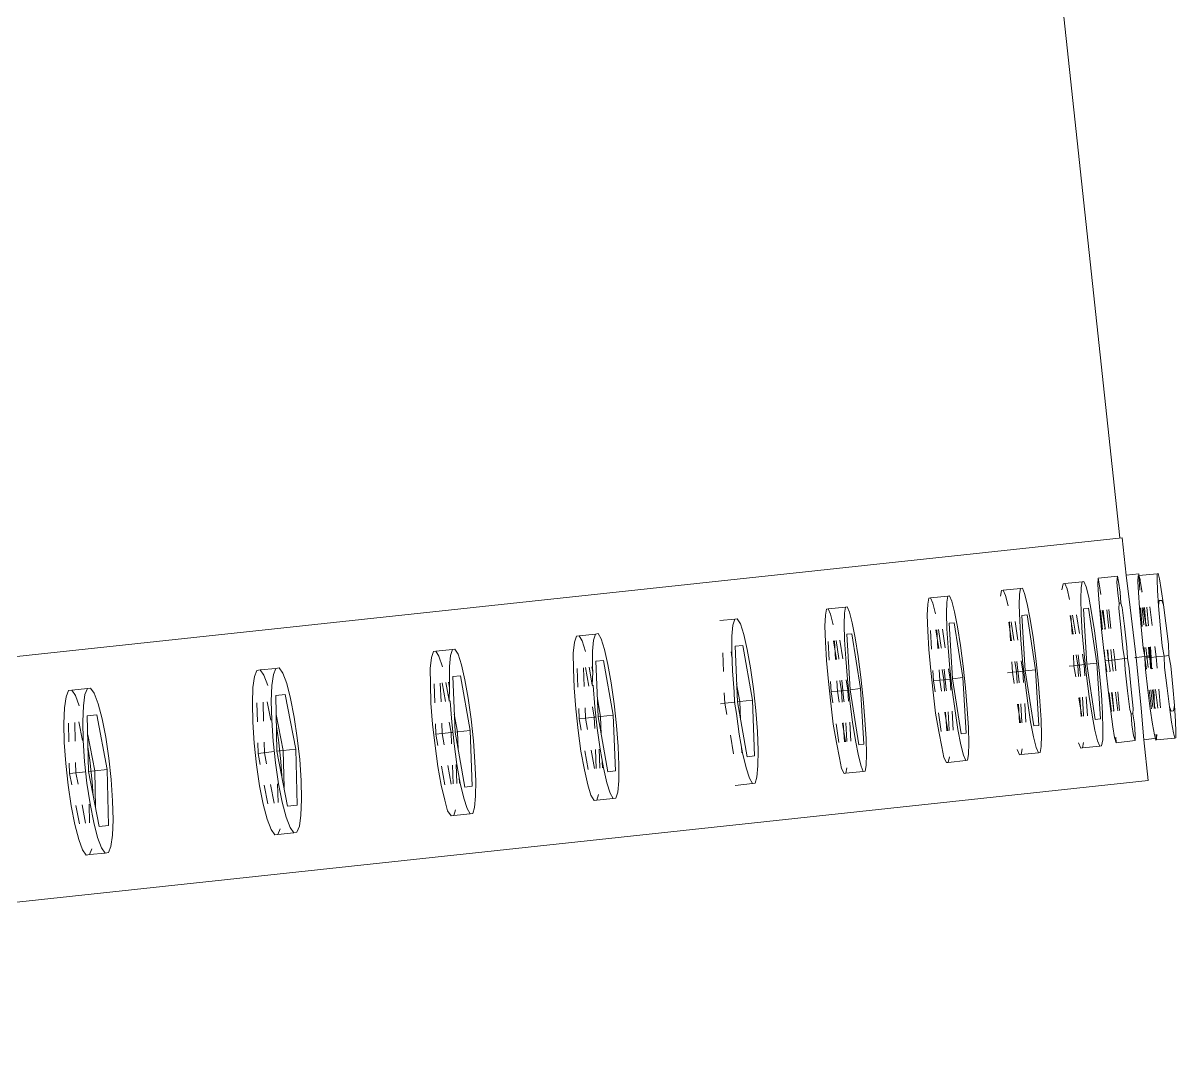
# Model space of a CAD drawing. Header units: millimetres. Extents: x 1010 to 1494, y -119 to 564.
# Drawn here: x 1394.17912 to 1394.22128, y 476.77237 to 476.80978 of the extents above; entities that cross this region are included whole.
import ezdxf

# ---------------------------------------------------------------- set-up
doc = ezdxf.new("R2010")
doc.units = ezdxf.units.MM
doc.layers.get('0').update_dxf_attribs({"lineweight": 9})
doc.layers.add('Edges', color=7, linetype='Continuous', lineweight=9)

# ---------------------------------------------------------------- blocks, each defined once
blk = doc.blocks.new('rs')
at = {"layer": 'Edges'}
for p, q in [((-73.3598, 45.2721), (-73.3598, 47.5155)), ((-70.3291, 45.2721), (-73.3637, 45.2721)), ((-73.3637, 45.2721), (-73.3637, 45.2071)), ((-73.42, 45.1948), (-73.4186, 45.2043)), ((-73.4186, 45.2043), (-73.4172, 45.2041)), ((-73.3855, 45.2043), (-73.4172, 45.2041)), ((-73.4172, 45.2041), (-73.4158, 45.1942)), ((-73.3869, 45.197), (-73.3855, 45.2043)), ((-73.3637, 45.2071), (-73.3856, 45.2071)), ((-73.3855, 45.2043), (-73.3856, 45.2071)), ((-73.3855, 45.2043), (-73.384, 45.2041)), ((-73.385, 45.1976), (-73.3855, 45.2043)), ((-73.384, 45.2041), (-73.3826, 45.1942)), ((-73.3637, 45.2071), (-73.3649, 45.1514)), ((-73.3494, 45.1976), (-73.3485, 45.2071)), ((-73.3485, 45.2071), (-73.3467, 45.197)), ((-73.3153, 45.2071), (-73.3485, 45.2071)), ((-73.3162, 45.1976), (-73.3153, 45.2071)), ((-73.3153, 45.2071), (-73.3136, 45.197)), ((-73.293, 45.1948), (-73.29, 45.2043)), ((-73.29, 45.2043), (-73.287, 45.2041)), ((-73.257, 45.2043), (-73.287, 45.2041)), ((-73.287, 45.2041), (-73.2841, 45.1942)), ((-73.2599, 45.1948), (-73.257, 45.2043)), ((-73.257, 45.2043), (-73.254, 45.2041)), ((-73.254, 45.2041), (-73.2511, 45.1942)), ((-73.1865, 45.1948), (-73.1836, 45.2043)), ((-73.1836, 45.2043), (-73.1806, 45.2041)), ((-73.1505, 45.2043), (-73.1806, 45.2041)), ((-73.1806, 45.2041), (-73.1777, 45.1942)), ((-73.1534, 45.1948), (-73.1505, 45.2043)), ((-73.1505, 45.2043), (-73.1475, 45.2041)), ((-73.1475, 45.2041), (-73.1446, 45.1942)), ((-73.0605, 45.1948), (-73.0576, 45.2043)), ((-73.0576, 45.2043), (-73.0546, 45.2041)), ((-73.0245, 45.2043), (-73.0546, 45.2041)), ((-73.0546, 45.2041), (-73.0517, 45.1942)), ((-73.0274, 45.1948), (-73.0245, 45.2043)), ((-73.0245, 45.2043), (-73.0215, 45.2041)), ((-73.0215, 45.2041), (-73.0186, 45.1942)), ((-72.8832, 45.1948), (-72.8803, 45.2043)), ((-72.8803, 45.2043), (-72.8772, 45.2041)), ((-72.8472, 45.2043), (-72.8772, 45.2041)), ((-72.8772, 45.2041), (-72.8743, 45.1942)), ((-72.8501, 45.1948), (-72.8472, 45.2043)), ((-72.8472, 45.2043), (-72.8442, 45.2041)), ((-72.8442, 45.2041), (-72.8413, 45.1942)), ((-72.694, 45.1948), (-72.6897, 45.2043)), ((-72.6897, 45.2043), (-72.6853, 45.2041)), ((-72.6593, 45.2043), (-72.6853, 45.2041)), ((-72.6853, 45.2041), (-72.681, 45.1942)), ((-72.4527, 45.1948), (-72.4485, 45.2043)), ((-72.4485, 45.2043), (-72.444, 45.2041)), ((-72.4155, 45.2043), (-72.444, 45.2041)), ((-72.444, 45.2041), (-72.4397, 45.1942)), ((-72.4198, 45.1948), (-72.4155, 45.2043)), ((-72.4155, 45.2043), (-72.4111, 45.2041)), ((-72.4111, 45.2041), (-72.4068, 45.1942)), ((-72.2048, 45.1948), (-72.2005, 45.2043)), ((-72.2005, 45.2043), (-72.196, 45.2041)), ((-72.1675, 45.2043), (-72.196, 45.2041)), ((-72.196, 45.2041), (-72.1917, 45.1942)), ((-72.1718, 45.1948), (-72.1675, 45.2043)), ((-72.1675, 45.2043), (-72.1631, 45.2041)), ((-72.1631, 45.2041), (-72.1588, 45.1942)), ((-71.9012, 45.1948), (-71.8958, 45.2043)), ((-71.8958, 45.2043), (-71.8903, 45.2041)), ((-71.863, 45.2043), (-71.8903, 45.2041)), ((-71.8903, 45.2041), (-71.8849, 45.1942)), ((-71.8684, 45.1948), (-71.863, 45.2043)), ((-71.863, 45.2043), (-71.8575, 45.2041)), ((-71.8575, 45.2041), (-71.8521, 45.1942)), ((-71.5746, 45.1948), (-71.5692, 45.2043)), ((-71.5692, 45.2043), (-71.5637, 45.2041)), ((-71.5365, 45.2043), (-71.5637, 45.2041)), ((-71.5637, 45.2041), (-71.5584, 45.1942)), ((-71.5418, 45.1948), (-71.5365, 45.2043)), ((-71.5365, 45.2043), (-71.5309, 45.2041)), ((-71.5309, 45.2041), (-71.5256, 45.1942)), ((-73.4213, 45.1762), (-73.42, 45.1948)), ((-73.4158, 45.1942), (-73.4145, 45.1753)), ((-73.3875, 45.1781), (-73.3871, 45.1913)), ((-73.3871, 45.1913), (-73.3869, 45.1948)), ((-73.3869, 45.1948), (-73.3869, 45.197)), ((-73.3845, 45.179), (-73.385, 45.1976)), ((-73.3826, 45.1942), (-73.3814, 45.1753)), ((-73.3502, 45.179), (-73.3494, 45.1976)), ((-73.3467, 45.197), (-73.3459, 45.1781)), ((-73.317, 45.179), (-73.3162, 45.1976)), ((-73.3136, 45.197), (-73.3128, 45.1781)), ((-73.2956, 45.1762), (-73.293, 45.1948)), ((-73.2841, 45.1942), (-73.2815, 45.1753)), ((-73.2625, 45.1762), (-73.2599, 45.1948)), ((-73.1891, 45.1762), (-73.1865, 45.1948)), ((-73.1777, 45.1942), (-73.1751, 45.1753)), ((-73.1561, 45.1762), (-73.1534, 45.1948)), ((-73.0631, 45.1762), (-73.0605, 45.1948)), ((-73.0517, 45.1942), (-73.0491, 45.1753)), ((-73.0301, 45.1762), (-73.0274, 45.1948)), ((-73.0186, 45.1942), (-73.0155, 45.1753)), ((-72.8858, 45.1762), (-72.8832, 45.1948)), ((-72.8743, 45.1942), (-72.8718, 45.1753)), ((-72.8527, 45.1762), (-72.8501, 45.1948)), ((-72.8413, 45.1942), (-72.8381, 45.1753)), ((-72.6979, 45.1762), (-72.694, 45.1948)), ((-72.681, 45.1942), (-72.6771, 45.1753)), ((-72.4566, 45.1762), (-72.4527, 45.1948)), ((-72.4397, 45.1942), (-72.4359, 45.1753)), ((-72.4237, 45.1762), (-72.4198, 45.1948)), ((-72.4068, 45.1942), (-72.4024, 45.1753)), ((-72.2086, 45.1762), (-72.2048, 45.1948)), ((-72.1917, 45.1942), (-72.1879, 45.1753)), ((-72.1757, 45.1762), (-72.1718, 45.1948)), ((-72.1588, 45.1942), (-72.1544, 45.1753)), ((-71.906, 45.1762), (-71.9012, 45.1948)), ((-71.8849, 45.1942), (-71.8802, 45.1753)), ((-71.8732, 45.1762), (-71.8684, 45.1948)), ((-71.8521, 45.1942), (-71.8474, 45.1753)), ((-71.5794, 45.1762), (-71.5746, 45.1948)), ((-71.5584, 45.1942), (-71.5536, 45.1753)), ((-71.5466, 45.1762), (-71.5418, 45.1948)), ((-71.5256, 45.1942), (-71.5208, 45.1753)), ((-73.4223, 45.1498), (-73.4213, 45.1762)), ((-73.4145, 45.1753), (-73.4135, 45.1486)), ((-73.3881, 45.1762), (-73.3875, 45.1781)), ((-73.3875, 45.1781), (-73.3876, 45.1753)), ((-73.3814, 45.1753), (-73.3804, 45.1486)), ((-73.3494, 45.1603), (-73.3502, 45.179)), ((-73.3459, 45.1781), (-73.3467, 45.1603)), ((-73.3128, 45.1781), (-73.3121, 45.1514)), ((-73.2977, 45.1498), (-73.2956, 45.1762)), ((-73.2815, 45.1753), (-73.2794, 45.1486)), ((-73.1913, 45.1498), (-73.1891, 45.1762)), ((-73.1751, 45.1753), (-73.173, 45.1486)), ((-73.0653, 45.1498), (-73.0631, 45.1762)), ((-73.0491, 45.1753), (-73.047, 45.1486)), ((-73.0139, 45.1486), (-73.0155, 45.1753)), ((-72.8879, 45.1498), (-72.8858, 45.1762)), ((-72.8718, 45.1753), (-72.8696, 45.1486)), ((-72.8366, 45.1486), (-72.8381, 45.1753)), ((-72.701, 45.1498), (-72.6979, 45.1762)), ((-72.6771, 45.1753), (-72.674, 45.1486)), ((-72.4598, 45.1498), (-72.4566, 45.1762)), ((-72.4359, 45.1753), (-72.4328, 45.1486)), ((-72.3998, 45.1486), (-72.4024, 45.1753)), ((-72.2118, 45.1498), (-72.2086, 45.1762)), ((-72.1879, 45.1753), (-72.1848, 45.1486)), ((-72.1519, 45.1486), (-72.1544, 45.1753)), ((-71.91, 45.1498), (-71.906, 45.1762)), ((-71.8802, 45.1753), (-71.8763, 45.1486)), ((-71.8474, 45.1753), (-71.8435, 45.1486)), ((-71.5834, 45.1498), (-71.5794, 45.1762)), ((-71.5536, 45.1753), (-71.5497, 45.1486)), ((-71.5208, 45.1753), (-71.5169, 45.1486)), ((-73.423, 45.1175), (-73.4223, 45.1498)), ((-73.4223, 45.1498), (-73.4201, 45.1575)), ((-73.4201, 45.1575), (-73.4158, 45.1575)), ((-73.4158, 45.1575), (-73.4135, 45.1486)), ((-73.4135, 45.1486), (-73.4128, 45.1161)), ((-73.3989, 45.1161), (-73.3982, 45.1486)), ((-73.3935, 45.1486), (-73.3928, 45.1161)), ((-73.3883, 45.1189), (-73.3892, 45.1486)), ((-73.3871, 45.1486), (-73.3883, 45.1189)), ((-73.3846, 45.1189), (-73.3849, 45.1486)), ((-73.3825, 45.1486), (-73.3818, 45.1161)), ((-73.3804, 45.1486), (-73.3797, 45.1161)), ((-73.3659, 45.0646), (-73.3649, 45.1514)), ((-73.3513, 45.1202), (-73.3509, 45.1526)), ((-73.3509, 45.1526), (-73.3494, 45.1603)), ((-73.3494, 45.1603), (-73.3467, 45.1603)), ((-73.3467, 45.1603), (-73.3453, 45.1514)), ((-73.3453, 45.1514), (-73.3449, 45.1189)), ((-73.3279, 45.1189), (-73.3275, 45.1514)), ((-73.3245, 45.1514), (-73.3241, 45.1189)), ((-73.3182, 45.1202), (-73.3177, 45.1514)), ((-73.3182, 45.1202), (-73.3164, 45.1514)), ((-73.3135, 45.1514), (-73.313, 45.1188)), ((-73.3121, 45.1514), (-73.3117, 45.1188)), ((-73.2993, 45.1175), (-73.2977, 45.1498)), ((-73.2975, 45.0618), (-73.2931, 45.1575)), ((-73.2931, 45.1575), (-73.2842, 45.1575)), ((-73.2842, 45.1575), (-73.2798, 45.0618)), ((-73.2794, 45.1486), (-73.278, 45.1161)), ((-73.2729, 45.1161), (-73.2714, 45.1486)), ((-73.2662, 45.1174), (-73.2647, 45.1486)), ((-73.2619, 45.1161), (-73.2604, 45.1486)), ((-73.2617, 45.1486), (-73.2602, 45.1161)), ((-73.1928, 45.1175), (-73.1913, 45.1498)), ((-73.191, 45.0618), (-73.1866, 45.1575)), ((-73.1866, 45.1575), (-73.1777, 45.1575)), ((-73.1777, 45.1575), (-73.1733, 45.0618)), ((-73.173, 45.1486), (-73.1715, 45.1161)), ((-73.1665, 45.1161), (-73.165, 45.1486)), ((-73.1597, 45.1174), (-73.1583, 45.1486)), ((-73.1555, 45.1161), (-73.1539, 45.1486)), ((-73.1553, 45.1486), (-73.1538, 45.1161)), ((-73.0668, 45.1175), (-73.0653, 45.1498)), ((-73.065, 45.0618), (-73.0606, 45.1575)), ((-73.0606, 45.1575), (-73.0517, 45.1575)), ((-73.0517, 45.1575), (-73.0473, 45.0618)), ((-73.047, 45.1486), (-73.0455, 45.1161)), ((-73.0405, 45.1161), (-73.039, 45.1486)), ((-73.0337, 45.1174), (-73.0323, 45.1486)), ((-73.0295, 45.1161), (-73.0279, 45.1486)), ((-73.0293, 45.1486), (-73.0278, 45.1161)), ((-73.0182, 45.1486), (-73.0168, 45.1161)), ((-73.0139, 45.1486), (-73.0119, 45.1161)), ((-72.8895, 45.1175), (-72.8879, 45.1498)), ((-72.8877, 45.0618), (-72.8833, 45.1575)), ((-72.8833, 45.1575), (-72.8744, 45.1575)), ((-72.8744, 45.1575), (-72.87, 45.0618)), ((-72.8696, 45.1486), (-72.8682, 45.1161)), ((-72.8631, 45.1161), (-72.8616, 45.1486)), ((-72.8564, 45.1174), (-72.8549, 45.1486)), ((-72.8521, 45.1161), (-72.8506, 45.1486)), ((-72.8519, 45.1486), (-72.8504, 45.1161)), ((-72.8409, 45.1486), (-72.8394, 45.1161)), ((-72.8366, 45.1486), (-72.8346, 45.1161)), ((-72.7033, 45.1174), (-72.701, 45.1498)), ((-72.7007, 45.0618), (-72.6941, 45.1575)), ((-72.6941, 45.1575), (-72.681, 45.1575)), ((-72.681, 45.1575), (-72.6745, 45.0618)), ((-72.674, 45.1486), (-72.6718, 45.1161)), ((-72.6734, 45.1394), (-72.6728, 45.1486)), ((-72.6585, 45.1486), (-72.6563, 45.1161)), ((-72.462, 45.1174), (-72.4598, 45.1498)), ((-72.4594, 45.0618), (-72.4529, 45.1575)), ((-72.4529, 45.1575), (-72.4398, 45.1575)), ((-72.4398, 45.1575), (-72.4332, 45.0618)), ((-72.4328, 45.1486), (-72.4322, 45.1394)), ((-72.4322, 45.1394), (-72.4315, 45.1486)), ((-72.4291, 45.1174), (-72.4269, 45.1486)), ((-72.4228, 45.1161), (-72.4205, 45.1486)), ((-72.4172, 45.1486), (-72.415, 45.1161)), ((-72.4062, 45.1486), (-72.404, 45.1161)), ((-72.3998, 45.1486), (-72.3974, 45.1161)), ((-72.214, 45.1174), (-72.2118, 45.1498)), ((-72.2114, 45.0618), (-72.2049, 45.1575)), ((-72.2049, 45.1575), (-72.1918, 45.1575)), ((-72.1918, 45.1575), (-72.1853, 45.0618)), ((-72.1848, 45.1486), (-72.1842, 45.1394)), ((-72.1842, 45.1394), (-72.1835, 45.1486)), ((-72.1811, 45.1174), (-72.1789, 45.1486)), ((-72.1748, 45.1161), (-72.1726, 45.1486)), ((-72.1692, 45.1486), (-72.167, 45.1161)), ((-72.1583, 45.1486), (-72.156, 45.1161)), ((-72.1519, 45.1486), (-72.1494, 45.1161)), ((-71.9128, 45.1174), (-71.91, 45.1498)), ((-71.9095, 45.0618), (-71.9013, 45.1575)), ((-71.9013, 45.1575), (-71.885, 45.1575)), ((-71.885, 45.1575), (-71.8768, 45.0618)), ((-71.8763, 45.1486), (-71.8735, 45.1161)), ((-71.8721, 45.1161), (-71.8693, 45.1486)), ((-71.8624, 45.1486), (-71.8596, 45.1161)), ((-71.8515, 45.1486), (-71.8487, 45.1161)), ((-71.8435, 45.1486), (-71.8407, 45.1161)), ((-71.5862, 45.1174), (-71.5834, 45.1498)), ((-71.5829, 45.0618), (-71.5748, 45.1575)), ((-71.5748, 45.1575), (-71.5584, 45.1575)), ((-71.5584, 45.1575), (-71.5503, 45.0618)), ((-71.5497, 45.1486), (-71.5469, 45.1161)), ((-71.5455, 45.1161), (-71.5427, 45.1486)), ((-71.5358, 45.1486), (-71.533, 45.1161)), ((-71.5249, 45.1486), (-71.5221, 45.1161)), ((-71.5169, 45.1486), (-71.5141, 45.1161)), ((-72.4322, 45.1394), (-72.4291, 45.1174)), ((-72.1842, 45.1394), (-72.1811, 45.1174)), ((-71.8877, 45.0618), (-71.8822, 45.1251)), ((-71.5611, 45.0618), (-71.5557, 45.1251)), ((-73.4234, 45.0813), (-73.423, 45.1175)), ((-73.4128, 45.1161), (-73.4125, 45.0798)), ((-73.3899, 45.1174), (-73.3883, 45.1189)), ((-73.3899, 45.1161), (-73.3899, 45.1174)), ((-73.3883, 45.1189), (-73.3879, 45.1161)), ((-73.3797, 45.1161), (-73.3793, 45.0798)), ((-73.3516, 45.0841), (-73.3513, 45.1202)), ((-73.3449, 45.1189), (-73.3447, 45.0826)), ((-73.3182, 45.1188), (-73.3182, 45.1202)), ((-73.3169, 45.1188), (-73.3182, 45.1202)), ((-73.3117, 45.1188), (-73.3115, 45.0826)), ((-73.3001, 45.0813), (-73.2993, 45.1175)), ((-73.278, 45.1161), (-73.2772, 45.0798)), ((-73.2662, 45.1161), (-73.2662, 45.1174)), ((-73.1936, 45.0813), (-73.1928, 45.1175)), ((-73.1715, 45.1161), (-73.1707, 45.0798)), ((-73.1598, 45.1161), (-73.1597, 45.1174)), ((-73.0676, 45.0813), (-73.0668, 45.1175)), ((-73.0455, 45.1161), (-73.0447, 45.0798)), ((-73.0338, 45.1161), (-73.0337, 45.1174)), ((-73.0117, 45.0798), (-73.0119, 45.1161)), ((-72.8903, 45.0813), (-72.8895, 45.1175)), ((-72.8682, 45.1161), (-72.8674, 45.0798)), ((-72.8564, 45.1161), (-72.8564, 45.1174)), ((-72.8344, 45.0798), (-72.8346, 45.1161)), ((-72.7044, 45.0813), (-72.7033, 45.1174)), ((-72.6718, 45.1161), (-72.6707, 45.0798)), ((-72.4632, 45.0813), (-72.462, 45.1174)), ((-72.4291, 45.1174), (-72.4306, 45.1161)), ((-72.4306, 45.1161), (-72.4295, 45.0798)), ((-72.4291, 45.1161), (-72.4291, 45.1174)), ((-72.3965, 45.0798), (-72.3974, 45.1161)), ((-72.2152, 45.0813), (-72.214, 45.1174)), ((-72.1811, 45.1174), (-72.1826, 45.1161)), ((-72.1826, 45.1161), (-72.1815, 45.0798)), ((-72.1811, 45.1161), (-72.1811, 45.1174)), ((-72.1485, 45.0798), (-72.1494, 45.1161)), ((-71.9142, 45.0813), (-71.9128, 45.1174)), ((-71.8814, 45.0813), (-71.8805, 45.1045)), ((-71.8735, 45.1161), (-71.8721, 45.0798)), ((-71.8407, 45.1161), (-71.8393, 45.0798)), ((-71.5876, 45.0813), (-71.5862, 45.1174)), ((-71.5548, 45.0813), (-71.5539, 45.1045)), ((-71.5469, 45.1161), (-71.5455, 45.0798)), ((-71.5141, 45.1161), (-71.5127, 45.0798)), ((-73.3508, 45.0646), (-73.3516, 45.0841)), ((-73.3447, 45.0826), (-73.3454, 45.0646)), ((-73.3287, 45.0646), (-73.3285, 45.0826)), ((-73.3236, 45.0826), (-73.3233, 45.0646)), ((-73.3177, 45.0645), (-73.3185, 45.0826)), ((-73.3177, 45.0645), (-73.3174, 45.0826)), ((-73.3125, 45.0826), (-73.3123, 45.0646)), ((-73.3115, 45.0826), (-73.3123, 45.0646)), ((-72.6787, 45.0618), (-72.6766, 45.0927)), ((-72.4375, 45.0618), (-72.4354, 45.0927)), ((-72.1895, 45.0618), (-72.1874, 45.0927)), ((-73.4222, 45.0618), (-73.4234, 45.0813)), ((-73.4125, 45.0798), (-73.4137, 45.0618)), ((-73.4001, 45.0618), (-73.3997, 45.0798)), ((-73.392, 45.0798), (-73.3916, 45.0618)), ((-73.3903, 45.0438), (-73.3903, 45.0798)), ((-73.3887, 45.0798), (-73.3903, 45.0618)), ((-73.3891, 45.0618), (-73.388, 45.0646)), ((-73.3887, 45.0798), (-73.388, 45.0646)), ((-73.3841, 45.0646), (-73.388, 45.0646)), ((-73.3841, 45.0646), (-73.3843, 45.0798)), ((-73.3843, 45.0451), (-73.3841, 45.0646)), ((-73.3806, 45.0646), (-73.3841, 45.0646)), ((-73.381, 45.0798), (-73.3806, 45.0618)), ((-73.3793, 45.0798), (-73.3806, 45.0646)), ((-73.3806, 45.0646), (-73.3659, 45.0646)), ((-73.3637, 45.0646), (-73.3659, 45.0646)), ((-73.365, 44.9765), (-73.3659, 45.0646)), ((-73.3516, 45.0466), (-73.3508, 45.0646)), ((-73.3454, 45.0646), (-73.3508, 45.0646)), ((-73.3454, 45.0646), (-73.3447, 45.0451)), ((-73.3287, 45.0646), (-73.3454, 45.0646)), ((-73.3285, 45.0451), (-73.3287, 45.0646)), ((-73.3233, 45.0646), (-73.3287, 45.0646)), ((-73.3233, 45.0646), (-73.3236, 45.0451)), ((-73.3177, 45.0645), (-73.3233, 45.0646)), ((-73.3185, 45.0465), (-73.3177, 45.0645)), ((-73.3123, 45.0646), (-73.3177, 45.0645)), ((-73.3123, 45.0646), (-73.3126, 45.0451)), ((-73.3123, 45.0646), (-73.3115, 45.0451)), ((-73.3001, 45.0438), (-73.3001, 45.0813)), ((-73.2772, 45.0798), (-73.2772, 45.0423)), ((-73.2755, 45.0618), (-73.2746, 45.0798)), ((-73.267, 45.0438), (-73.267, 45.0798)), ((-73.2645, 45.0618), (-73.2636, 45.0798)), ((-73.2586, 45.0798), (-73.2577, 45.0618)), ((-73.1936, 45.0438), (-73.1936, 45.0813)), ((-73.1707, 45.0798), (-73.1708, 45.0423)), ((-73.169, 45.0618), (-73.1682, 45.0798)), ((-73.1606, 45.0438), (-73.1605, 45.0798)), ((-73.158, 45.0618), (-73.1572, 45.0798)), ((-73.1521, 45.0798), (-73.1513, 45.0618)), ((-73.0676, 45.0438), (-73.0676, 45.0813)), ((-73.0447, 45.0798), (-73.0448, 45.0423)), ((-73.043, 45.0618), (-73.0422, 45.0798)), ((-73.0346, 45.0438), (-73.0345, 45.0798)), ((-73.032, 45.0618), (-73.0311, 45.0798)), ((-73.0261, 45.0798), (-73.0253, 45.0618)), ((-73.0151, 45.0798), (-73.0143, 45.0618)), ((-73.0117, 45.0798), (-73.0117, 45.0423)), ((-72.8903, 45.0438), (-72.8903, 45.0813)), ((-72.8674, 45.0798), (-72.8674, 45.0423)), ((-72.8657, 45.0618), (-72.8648, 45.0798)), ((-72.8572, 45.0438), (-72.8572, 45.0798)), ((-72.8547, 45.0618), (-72.8538, 45.0798)), ((-72.8488, 45.0798), (-72.848, 45.0618)), ((-72.8378, 45.0798), (-72.8369, 45.0618)), ((-72.8344, 45.0798), (-72.8344, 45.0423)), ((-72.7045, 45.0438), (-72.7044, 45.0813)), ((-72.6707, 45.0798), (-72.6696, 45.0618)), ((-72.6538, 45.0798), (-72.6526, 45.0618)), ((-72.4632, 45.0438), (-72.4632, 45.0813)), ((-72.4295, 45.0798), (-72.4295, 45.0423)), ((-72.4265, 45.0618), (-72.4253, 45.0798)), ((-72.4125, 45.0798), (-72.4113, 45.0618)), ((-72.4015, 45.0798), (-72.4003, 45.0618)), ((-72.3965, 45.0798), (-72.3966, 45.0423)), ((-72.2152, 45.0438), (-72.2152, 45.0813)), ((-72.1815, 45.0798), (-72.1815, 45.0423)), ((-72.1785, 45.0618), (-72.1773, 45.0798)), ((-72.1645, 45.0798), (-72.1633, 45.0618)), ((-72.1536, 45.0798), (-72.1523, 45.0618)), ((-72.1485, 45.0798), (-72.1486, 45.0423)), ((-71.9143, 45.0438), (-71.9142, 45.0813)), ((-71.8815, 45.0438), (-71.8814, 45.0813)), ((-71.8721, 45.0798), (-71.8721, 45.0423)), ((-71.8565, 45.0798), (-71.855, 45.0618)), ((-71.8456, 45.0798), (-71.844, 45.0618)), ((-71.8393, 45.0798), (-71.8393, 45.0423)), ((-71.5877, 45.0438), (-71.5876, 45.0813)), ((-71.5549, 45.0438), (-71.5548, 45.0813)), ((-71.5455, 45.0798), (-71.5456, 45.0423)), ((-71.5299, 45.0798), (-71.5284, 45.0618)), ((-71.519, 45.0798), (-71.5175, 45.0618)), ((-71.5127, 45.0798), (-71.5128, 45.0423)), ((-73.4234, 45.0438), (-73.4222, 45.0618)), ((-73.4231, 45.0075), (-73.4234, 45.0438)), ((-73.4137, 45.0618), (-73.4222, 45.0618)), ((-73.4137, 45.0618), (-73.4125, 45.0423)), ((-73.4001, 45.0618), (-73.4125, 45.0618)), ((-73.3997, 45.0423), (-73.4001, 45.0618)), ((-73.3916, 45.0618), (-73.4001, 45.0618)), ((-73.3903, 45.0438), (-73.392, 45.0423)), ((-73.3916, 45.0618), (-73.3903, 45.0438)), ((-73.3903, 45.0618), (-73.3916, 45.0618)), ((-73.3891, 45.0618), (-73.3903, 45.0618)), ((-73.3903, 45.0618), (-73.3885, 45.0451)), ((-73.3903, 45.0438), (-73.3885, 45.0451)), ((-73.3903, 45.0423), (-73.3903, 45.0438)), ((-73.3886, 45.0423), (-73.3903, 45.0438)), ((-73.3891, 45.0618), (-73.3885, 45.0451)), ((-73.388, 45.0618), (-73.3891, 45.0618)), ((-73.3885, 45.0451), (-73.3886, 45.0423)), ((-73.3806, 45.0618), (-73.388, 45.0618)), ((-73.3806, 45.0618), (-73.381, 45.0423)), ((-73.3806, 45.0618), (-73.3793, 45.0423)), ((-73.3514, 45.0103), (-73.3516, 45.0466)), ((-73.3447, 45.0451), (-73.3449, 45.0089)), ((-73.3185, 45.0451), (-73.3185, 45.0465)), ((-73.3174, 45.0451), (-73.3185, 45.0465)), ((-73.3115, 45.0451), (-73.3118, 45.0089)), ((-73.2993, 45.0075), (-73.3001, 45.0438)), ((-73.2931, 44.966), (-73.2975, 45.0618)), ((-73.2798, 45.0618), (-73.2975, 45.0618)), ((-73.2798, 45.0618), (-73.2842, 44.966)), ((-73.2755, 45.0618), (-73.2772, 45.0618)), ((-73.2746, 45.0423), (-73.2755, 45.0618)), ((-73.267, 45.0618), (-73.2755, 45.0618)), ((-73.2645, 45.0618), (-73.267, 45.0618)), ((-73.267, 45.0423), (-73.267, 45.0438)), ((-73.2636, 45.0423), (-73.2645, 45.0618)), ((-73.2577, 45.0618), (-73.2645, 45.0618)), ((-73.2577, 45.0618), (-73.2587, 45.0423)), ((-73.2492, 45.0618), (-73.2577, 45.0618)), ((-73.1929, 45.0075), (-73.1936, 45.0438)), ((-73.1866, 44.966), (-73.191, 45.0618)), ((-73.1733, 45.0618), (-73.191, 45.0618)), ((-73.1733, 45.0618), (-73.1778, 44.966)), ((-73.158, 45.0618), (-73.1708, 45.0618)), ((-73.1681, 45.0423), (-73.169, 45.0618)), ((-73.1605, 45.0423), (-73.1606, 45.0438)), ((-73.1571, 45.0423), (-73.158, 45.0618)), ((-73.1513, 45.0618), (-73.158, 45.0618)), ((-73.1513, 45.0618), (-73.1522, 45.0423)), ((-73.1427, 45.0618), (-73.1513, 45.0618)), ((-73.0669, 45.0075), (-73.0676, 45.0438)), ((-73.0606, 44.966), (-73.065, 45.0618)), ((-73.0473, 45.0618), (-73.065, 45.0618)), ((-73.0473, 45.0618), (-73.0518, 44.966)), ((-73.043, 45.0618), (-73.0447, 45.0618)), ((-73.0421, 45.0423), (-73.043, 45.0618)), ((-73.0345, 45.0618), (-73.043, 45.0618)), ((-73.0345, 45.0423), (-73.0346, 45.0438)), ((-73.032, 45.0618), (-73.0345, 45.0618)), ((-73.0311, 45.0423), (-73.032, 45.0618)), ((-73.0253, 45.0618), (-73.032, 45.0618)), ((-73.0253, 45.0618), (-73.0262, 45.0423)), ((-73.0143, 45.0618), (-73.0253, 45.0618)), ((-73.0143, 45.0618), (-73.0152, 45.0423)), ((-72.8895, 45.0075), (-72.8903, 45.0438)), ((-72.8833, 44.966), (-72.8877, 45.0618)), ((-72.87, 45.0618), (-72.8877, 45.0618)), ((-72.87, 45.0618), (-72.8744, 44.966)), ((-72.8657, 45.0618), (-72.8674, 45.0618)), ((-72.8648, 45.0423), (-72.8657, 45.0618)), ((-72.8572, 45.0618), (-72.8657, 45.0618)), ((-72.8547, 45.0618), (-72.8572, 45.0618)), ((-72.8572, 45.0423), (-72.8572, 45.0438)), ((-72.8538, 45.0423), (-72.8547, 45.0618)), ((-72.848, 45.0618), (-72.8547, 45.0618)), ((-72.848, 45.0618), (-72.8489, 45.0423)), ((-72.8369, 45.0618), (-72.848, 45.0618)), ((-72.8369, 45.0618), (-72.8378, 45.0423)), ((-72.7033, 45.0075), (-72.7045, 45.0438)), ((-72.6941, 44.966), (-72.7007, 45.0618)), ((-72.6787, 45.0618), (-72.7007, 45.0618)), ((-72.6745, 45.0618), (-72.6811, 44.966)), ((-72.6766, 45.0309), (-72.6787, 45.0618)), ((-72.6745, 45.0618), (-72.6787, 45.0618)), ((-72.6696, 45.0618), (-72.6707, 45.0618)), ((-72.6696, 45.0618), (-72.6707, 45.0423)), ((-72.6526, 45.0618), (-72.6696, 45.0618)), ((-72.6526, 45.0618), (-72.6539, 45.0423)), ((-72.645, 45.0618), (-72.6526, 45.0618)), ((-72.4621, 45.0075), (-72.4632, 45.0438)), ((-72.4529, 44.966), (-72.4594, 45.0618)), ((-72.4375, 45.0618), (-72.4594, 45.0618)), ((-72.4332, 45.0618), (-72.4398, 44.966)), ((-72.4354, 45.0309), (-72.4375, 45.0618)), ((-72.4332, 45.0618), (-72.4375, 45.0618)), ((-72.4265, 45.0618), (-72.4295, 45.0618)), ((-72.4252, 45.0423), (-72.4265, 45.0618)), ((-72.4113, 45.0618), (-72.4265, 45.0618)), ((-72.4113, 45.0618), (-72.4126, 45.0423)), ((-72.4003, 45.0618), (-72.4113, 45.0618)), ((-72.4003, 45.0618), (-72.4017, 45.0423)), ((-72.2141, 45.0075), (-72.2152, 45.0438)), ((-72.2049, 44.966), (-72.2114, 45.0618)), ((-72.1895, 45.0618), (-72.2114, 45.0618)), ((-72.1853, 45.0618), (-72.1918, 44.966)), ((-72.1874, 45.0309), (-72.1895, 45.0618)), ((-72.1853, 45.0618), (-72.1895, 45.0618)), ((-72.1785, 45.0618), (-72.1815, 45.0618)), ((-72.1772, 45.0423), (-72.1785, 45.0618)), ((-72.1633, 45.0618), (-72.1785, 45.0618)), ((-72.1633, 45.0618), (-72.1646, 45.0423)), ((-72.1523, 45.0618), (-72.1633, 45.0618)), ((-72.1523, 45.0618), (-72.1537, 45.0423)), ((-71.9129, 45.0075), (-71.9143, 45.0438)), ((-71.9014, 44.966), (-71.9095, 45.0618)), ((-71.8877, 45.0618), (-71.9095, 45.0618)), ((-71.8823, 44.9984), (-71.8877, 45.0618)), ((-71.8768, 45.0618), (-71.8877, 45.0618)), ((-71.8768, 45.0618), (-71.885, 44.966)), ((-71.8805, 45.019), (-71.8815, 45.0438)), ((-71.844, 45.0618), (-71.8721, 45.0618)), ((-71.855, 45.0618), (-71.8566, 45.0423)), ((-71.844, 45.0618), (-71.8457, 45.0423)), ((-71.5863, 45.0075), (-71.5877, 45.0438)), ((-71.5748, 44.966), (-71.5829, 45.0618)), ((-71.5611, 45.0618), (-71.5829, 45.0618)), ((-71.5557, 44.9984), (-71.5611, 45.0618)), ((-71.5503, 45.0618), (-71.5611, 45.0618)), ((-71.5503, 45.0618), (-71.5584, 44.966)), ((-71.5539, 45.019), (-71.5549, 45.0438)), ((-71.5175, 45.0618), (-71.5455, 45.0618)), ((-71.5284, 45.0618), (-71.5301, 45.0423)), ((-71.5175, 45.0618), (-71.5191, 45.0423)), ((-73.4125, 45.0423), (-73.4129, 45.0061)), ((-73.3793, 45.0423), (-73.3797, 45.0061)), ((-73.2772, 45.0423), (-73.278, 45.0061)), ((-73.1708, 45.0423), (-73.1716, 45.0061)), ((-73.0448, 45.0423), (-73.0456, 45.0061)), ((-73.0119, 45.0061), (-73.0117, 45.0423)), ((-72.8674, 45.0423), (-72.8682, 45.0061)), ((-72.8346, 45.0061), (-72.8344, 45.0423)), ((-72.6707, 45.0423), (-72.6719, 45.0061)), ((-72.4295, 45.0423), (-72.4307, 45.0061)), ((-72.3974, 45.0061), (-72.3966, 45.0423)), ((-72.1815, 45.0423), (-72.1827, 45.0061)), ((-72.1494, 45.0061), (-72.1486, 45.0423)), ((-71.8721, 45.0423), (-71.8736, 45.0061)), ((-71.8393, 45.0423), (-71.8408, 45.0061)), ((-71.5456, 45.0423), (-71.547, 45.0061)), ((-71.5128, 45.0423), (-71.5142, 45.0061)), ((-73.4224, 44.9749), (-73.4231, 45.0075)), ((-73.4129, 45.0061), (-73.4136, 44.9737)), ((-73.3982, 44.9737), (-73.3989, 45.0061)), ((-73.3929, 45.0061), (-73.3936, 44.9737)), ((-73.3881, 44.9765), (-73.3899, 45.0061)), ((-73.3879, 45.0061), (-73.3881, 44.9765)), ((-73.3851, 44.9765), (-73.3847, 45.0061)), ((-73.3818, 45.0061), (-73.3825, 44.9737)), ((-73.3797, 45.0061), (-73.3805, 44.9737)), ((-73.351, 44.9777), (-73.3514, 45.0103)), ((-73.3449, 45.0089), (-73.3454, 44.9765)), ((-73.3276, 44.9765), (-73.328, 45.0089)), ((-73.3242, 45.0089), (-73.3246, 44.9765)), ((-73.3178, 44.9777), (-73.3183, 45.0089)), ((-73.3178, 44.9777), (-73.3169, 45.0089)), ((-73.3131, 45.0089), (-73.3136, 44.9765)), ((-73.3118, 45.0089), (-73.3123, 44.9765)), ((-73.2979, 44.9749), (-73.2993, 45.0075)), ((-73.278, 45.0061), (-73.2796, 44.9737)), ((-73.2714, 44.9737), (-73.2729, 45.0061)), ((-73.2648, 44.9749), (-73.2662, 45.0061)), ((-73.2604, 44.9737), (-73.2619, 45.0061)), ((-73.2603, 45.0061), (-73.2619, 44.9737)), ((-73.1914, 44.9749), (-73.1929, 45.0075)), ((-73.1716, 45.0061), (-73.1731, 44.9737)), ((-73.165, 44.9737), (-73.1665, 45.0061)), ((-73.1583, 44.9749), (-73.1598, 45.0061)), ((-73.1539, 44.9737), (-73.1554, 45.0061)), ((-73.1539, 45.0061), (-73.1554, 44.9737)), ((-73.0654, 44.9749), (-73.0669, 45.0075)), ((-73.0456, 45.0061), (-73.0471, 44.9737)), ((-73.0389, 44.9737), (-73.0404, 45.0061)), ((-73.0323, 44.9749), (-73.0337, 45.0061)), ((-73.0279, 44.9737), (-73.0294, 45.0061)), ((-73.0279, 45.0061), (-73.0294, 44.9737)), ((-73.0168, 45.0061), (-73.0184, 44.9737)), ((-73.0119, 45.0061), (-73.014, 44.9737)), ((-72.8881, 44.9749), (-72.8895, 45.0075)), ((-72.8682, 45.0061), (-72.8698, 44.9737)), ((-72.8616, 44.9737), (-72.8631, 45.0061)), ((-72.855, 44.9749), (-72.8564, 45.0061)), ((-72.8506, 44.9737), (-72.8521, 45.0061)), ((-72.8505, 45.0061), (-72.8521, 44.9737)), ((-72.8395, 45.0061), (-72.841, 44.9737)), ((-72.8346, 45.0061), (-72.8367, 44.9737)), ((-72.7011, 44.9749), (-72.7033, 45.0075)), ((-72.6719, 45.0061), (-72.6742, 44.9737)), ((-72.6564, 45.0061), (-72.6586, 44.9737)), ((-72.4599, 44.9749), (-72.4621, 45.0075)), ((-72.4307, 45.0061), (-72.4329, 44.9737)), ((-72.427, 44.9749), (-72.4291, 45.0061)), ((-72.4205, 44.9737), (-72.4227, 45.0061)), ((-72.4151, 45.0061), (-72.4173, 44.9737)), ((-72.4041, 45.0061), (-72.4063, 44.9737)), ((-72.3974, 45.0061), (-72.4, 44.9737)), ((-72.2119, 44.9749), (-72.2141, 45.0075)), ((-72.1827, 45.0061), (-72.1849, 44.9737)), ((-72.179, 44.9749), (-72.1811, 45.0061)), ((-72.1725, 44.9737), (-72.1747, 45.0061)), ((-72.1671, 45.0061), (-72.1693, 44.9737)), ((-72.1561, 45.0061), (-72.1584, 44.9737)), ((-72.1494, 45.0061), (-72.152, 44.9737)), ((-71.9101, 44.9749), (-71.9129, 45.0075)), ((-71.8736, 45.0061), (-71.8764, 44.9737)), ((-71.8692, 44.9737), (-71.872, 45.0061)), ((-71.8597, 45.0061), (-71.8625, 44.9737)), ((-71.8488, 45.0061), (-71.8516, 44.9737)), ((-71.8408, 45.0061), (-71.8436, 44.9737)), ((-71.5835, 44.9749), (-71.5863, 45.0075)), ((-71.547, 45.0061), (-71.5498, 44.9737)), ((-71.5426, 44.9737), (-71.5454, 45.0061)), ((-71.5332, 45.0061), (-71.5359, 44.9737)), ((-71.5222, 45.0061), (-71.525, 44.9737)), ((-71.5142, 45.0061), (-71.517, 44.9737)), ((-72.6727, 44.9737), (-72.6734, 44.9842)), ((-72.4315, 44.9737), (-72.4322, 44.9842)), ((-72.1835, 44.9737), (-72.1842, 44.9842)), ((-73.4214, 44.9482), (-73.4224, 44.9749)), ((-73.4201, 44.966), (-73.4224, 44.9749)), ((-73.4159, 44.966), (-73.4201, 44.966)), ((-73.4136, 44.9737), (-73.4159, 44.966)), ((-73.4136, 44.9737), (-73.4146, 44.9473)), ((-73.3893, 44.9749), (-73.3881, 44.9765)), ((-73.3892, 44.9737), (-73.3893, 44.9749)), ((-73.3881, 44.9765), (-73.3871, 44.9737)), ((-73.3805, 44.9737), (-73.3815, 44.9473)), ((-73.365, 44.9765), (-73.3637, 44.922)), ((-73.3496, 44.9688), (-73.351, 44.9777)), ((-73.3504, 44.951), (-73.3496, 44.9688)), ((-73.3469, 44.9688), (-73.3496, 44.9688)), ((-73.3454, 44.9765), (-73.3469, 44.9688)), ((-73.3469, 44.9688), (-73.3461, 44.9501)), ((-73.3178, 44.9765), (-73.3178, 44.9777)), ((-73.3165, 44.9765), (-73.3178, 44.9777)), ((-73.3123, 44.9765), (-73.3129, 44.9501)), ((-73.2957, 44.9482), (-73.2979, 44.9749)), ((-73.2842, 44.966), (-73.2931, 44.966)), ((-73.2796, 44.9737), (-73.2817, 44.9473)), ((-73.2647, 44.9737), (-73.2648, 44.9749)), ((-73.1893, 44.9482), (-73.1914, 44.9749)), ((-73.1778, 44.966), (-73.1866, 44.966)), ((-73.1731, 44.9737), (-73.1752, 44.9473)), ((-73.1582, 44.9737), (-73.1583, 44.9749)), ((-73.0633, 44.9482), (-73.0654, 44.9749)), ((-73.0518, 44.966), (-73.0606, 44.966)), ((-73.0471, 44.9737), (-73.0492, 44.9473)), ((-73.0322, 44.9737), (-73.0323, 44.9749)), ((-73.0162, 44.9473), (-73.014, 44.9737)), ((-72.8859, 44.9482), (-72.8881, 44.9749)), ((-72.8744, 44.966), (-72.8833, 44.966)), ((-72.8698, 44.9737), (-72.8719, 44.9473)), ((-72.8549, 44.9737), (-72.855, 44.9749)), ((-72.8389, 44.9473), (-72.8367, 44.9737)), ((-72.698, 44.9482), (-72.7011, 44.9749)), ((-72.6811, 44.966), (-72.6941, 44.966)), ((-72.6742, 44.9737), (-72.6773, 44.9473)), ((-72.4568, 44.9482), (-72.4599, 44.9749)), ((-72.4398, 44.966), (-72.4529, 44.966)), ((-72.4329, 44.9737), (-72.4361, 44.9473)), ((-72.4268, 44.9737), (-72.427, 44.9749)), ((-72.4031, 44.9473), (-72.4, 44.9737)), ((-72.2088, 44.9482), (-72.2119, 44.9749)), ((-72.1918, 44.966), (-72.2049, 44.966)), ((-72.1849, 44.9737), (-72.1881, 44.9473)), ((-72.1788, 44.9737), (-72.179, 44.9749)), ((-72.1551, 44.9473), (-72.152, 44.9737)), ((-71.9062, 44.9482), (-71.9101, 44.9749)), ((-71.885, 44.966), (-71.9014, 44.966)), ((-71.8764, 44.9737), (-71.8804, 44.9473)), ((-71.8436, 44.9737), (-71.8476, 44.9473)), ((-71.5796, 44.9482), (-71.5835, 44.9749)), ((-71.5584, 44.966), (-71.5748, 44.966)), ((-71.5498, 44.9737), (-71.5538, 44.9473)), ((-71.517, 44.9737), (-71.521, 44.9473)), ((-73.4201, 44.9293), (-73.4214, 44.9482)), ((-73.4146, 44.9473), (-73.4159, 44.9287)), ((-73.3815, 44.9473), (-73.3828, 44.9287)), ((-73.3496, 44.9321), (-73.3504, 44.951)), ((-73.3461, 44.9501), (-73.3469, 44.9315)), ((-73.3129, 44.9501), (-73.3137, 44.9315)), ((-73.2932, 44.9293), (-73.2957, 44.9482)), ((-73.2817, 44.9473), (-73.2843, 44.9287)), ((-73.1867, 44.9293), (-73.1893, 44.9482)), ((-73.1752, 44.9473), (-73.1779, 44.9287)), ((-73.0607, 44.9293), (-73.0633, 44.9482)), ((-73.0492, 44.9473), (-73.0519, 44.9287)), ((-73.0182, 44.9287), (-73.0162, 44.9473)), ((-72.8834, 44.9293), (-72.8859, 44.9482)), ((-72.8719, 44.9473), (-72.8745, 44.9287)), ((-72.8408, 44.9287), (-72.8389, 44.9473)), ((-72.6942, 44.9293), (-72.698, 44.9482)), ((-72.6773, 44.9473), (-72.6812, 44.9287)), ((-72.4529, 44.9293), (-72.4568, 44.9482)), ((-72.4361, 44.9473), (-72.4399, 44.9287)), ((-72.4061, 44.9287), (-72.4031, 44.9473)), ((-72.2049, 44.9293), (-72.2088, 44.9482)), ((-72.1881, 44.9473), (-72.1919, 44.9287)), ((-72.1582, 44.9287), (-72.1551, 44.9473)), ((-71.9014, 44.9293), (-71.9062, 44.9482)), ((-71.8804, 44.9473), (-71.8852, 44.9287)), ((-71.8476, 44.9473), (-71.8524, 44.9287)), ((-71.5748, 44.9293), (-71.5796, 44.9482)), ((-71.5538, 44.9473), (-71.5586, 44.9287)), ((-71.521, 44.9473), (-71.5258, 44.9287)), ((-73.4187, 44.9194), (-73.4201, 44.9293)), ((-73.4159, 44.9287), (-73.4173, 44.9192)), ((-73.3869, 44.9287), (-73.3858, 44.9222)), ((-73.3858, 44.9222), (-73.3854, 44.9287)), ((-73.3828, 44.9287), (-73.3842, 44.9192)), ((-73.3487, 44.9222), (-73.3496, 44.9321)), ((-73.3469, 44.9315), (-73.3487, 44.9222)), ((-73.3156, 44.9222), (-73.3164, 44.9315)), ((-73.3137, 44.9315), (-73.3156, 44.9222)), ((-73.2903, 44.9194), (-73.2932, 44.9293)), ((-73.2843, 44.9287), (-73.2872, 44.9192)), ((-73.2572, 44.9194), (-73.2599, 44.9287)), ((-73.2513, 44.9287), (-73.2542, 44.9192)), ((-73.1838, 44.9194), (-73.1867, 44.9293)), ((-73.1779, 44.9287), (-73.1808, 44.9192)), ((-73.1507, 44.9194), (-73.1535, 44.9287)), ((-73.1448, 44.9287), (-73.1477, 44.9192)), ((-73.0578, 44.9194), (-73.0607, 44.9293)), ((-73.0519, 44.9287), (-73.0548, 44.9192)), ((-73.0247, 44.9194), (-73.0275, 44.9287)), ((-73.0182, 44.9287), (-73.0217, 44.9192)), ((-72.8805, 44.9194), (-72.8834, 44.9293)), ((-72.8745, 44.9287), (-72.8774, 44.9192)), ((-72.8474, 44.9194), (-72.8501, 44.9287)), ((-72.8408, 44.9287), (-72.8444, 44.9192)), ((-72.6899, 44.9194), (-72.6942, 44.9293)), ((-72.6812, 44.9287), (-72.6855, 44.9192)), ((-72.4487, 44.9194), (-72.4529, 44.9293)), ((-72.4399, 44.9287), (-72.4442, 44.9192)), ((-72.4157, 44.9194), (-72.4198, 44.9287)), ((-72.4061, 44.9287), (-72.4113, 44.9192)), ((-72.2007, 44.9194), (-72.2049, 44.9293)), ((-72.1919, 44.9287), (-72.1962, 44.9192)), ((-72.1677, 44.9194), (-72.1718, 44.9287)), ((-72.1582, 44.9287), (-72.1633, 44.9192)), ((-71.8961, 44.9194), (-71.9014, 44.9293)), ((-71.8852, 44.9287), (-71.8905, 44.9192)), ((-71.8633, 44.9194), (-71.8683, 44.9287)), ((-71.8524, 44.9287), (-71.8577, 44.9192)), ((-71.5695, 44.9194), (-71.5748, 44.9293)), ((-71.5586, 44.9287), (-71.564, 44.9192)), ((-71.5367, 44.9194), (-71.5417, 44.9287)), ((-71.5258, 44.9287), (-71.5312, 44.9192)), ((-73.4173, 44.9192), (-73.4187, 44.9194)), ((-73.3856, 44.9194), (-73.4173, 44.9192)), ((-73.3856, 44.9194), (-73.3858, 44.9222)), ((-73.3637, 44.922), (-73.3858, 44.9222)), ((-73.3842, 44.9192), (-73.3856, 44.9194)), ((-73.3637, 44.922), (-73.3637, 44.8514)), ((-73.3156, 44.9222), (-73.3487, 44.9222)), ((-73.2872, 44.9192), (-73.2903, 44.9194)), ((-73.2572, 44.9194), (-73.2872, 44.9192)), ((-73.2542, 44.9192), (-73.2572, 44.9194)), ((-73.1808, 44.9192), (-73.1838, 44.9194)), ((-73.1507, 44.9194), (-73.1808, 44.9192)), ((-73.1477, 44.9192), (-73.1507, 44.9194)), ((-73.0548, 44.9192), (-73.0578, 44.9194)), ((-73.0247, 44.9194), (-73.0548, 44.9192)), ((-73.0217, 44.9192), (-73.0247, 44.9194)), ((-72.8774, 44.9192), (-72.8805, 44.9194)), ((-72.8474, 44.9194), (-72.8774, 44.9192)), ((-72.8444, 44.9192), (-72.8474, 44.9194)), ((-72.6855, 44.9192), (-72.6899, 44.9194)), ((-72.6553, 44.9192), (-72.6855, 44.9192)), ((-72.4442, 44.9192), (-72.4487, 44.9194)), ((-72.4157, 44.9194), (-72.4442, 44.9192)), ((-72.4113, 44.9192), (-72.4157, 44.9194)), ((-72.1962, 44.9192), (-72.2007, 44.9194)), ((-72.1677, 44.9194), (-72.1962, 44.9192)), ((-72.1633, 44.9192), (-72.1677, 44.9194)), ((-71.8905, 44.9192), (-71.8961, 44.9194)), ((-71.8633, 44.9194), (-71.8905, 44.9192)), ((-71.8577, 44.9192), (-71.8633, 44.9194)), ((-71.564, 44.9192), (-71.5695, 44.9194)), ((-71.5367, 44.9194), (-71.564, 44.9192)), ((-71.5312, 44.9192), (-71.5367, 44.9194)), ((-73.3637, 44.8514), (-69.0838, 44.8514))]:
    blk.add_line(p, q, dxfattribs=at)

msp = doc.modelspace()

# ---------------------------------------------------------------- block references
at = {"xscale": -0.02122798653101838, "yscale": 0.02122798653101838, "zscale": 0.02122798653101838, "rotation": 6.132429676430879}
msp.add_blockref('rs', (1392.773522, 475.669052), dxfattribs=at)

doc.saveas('drawing.dxf')
